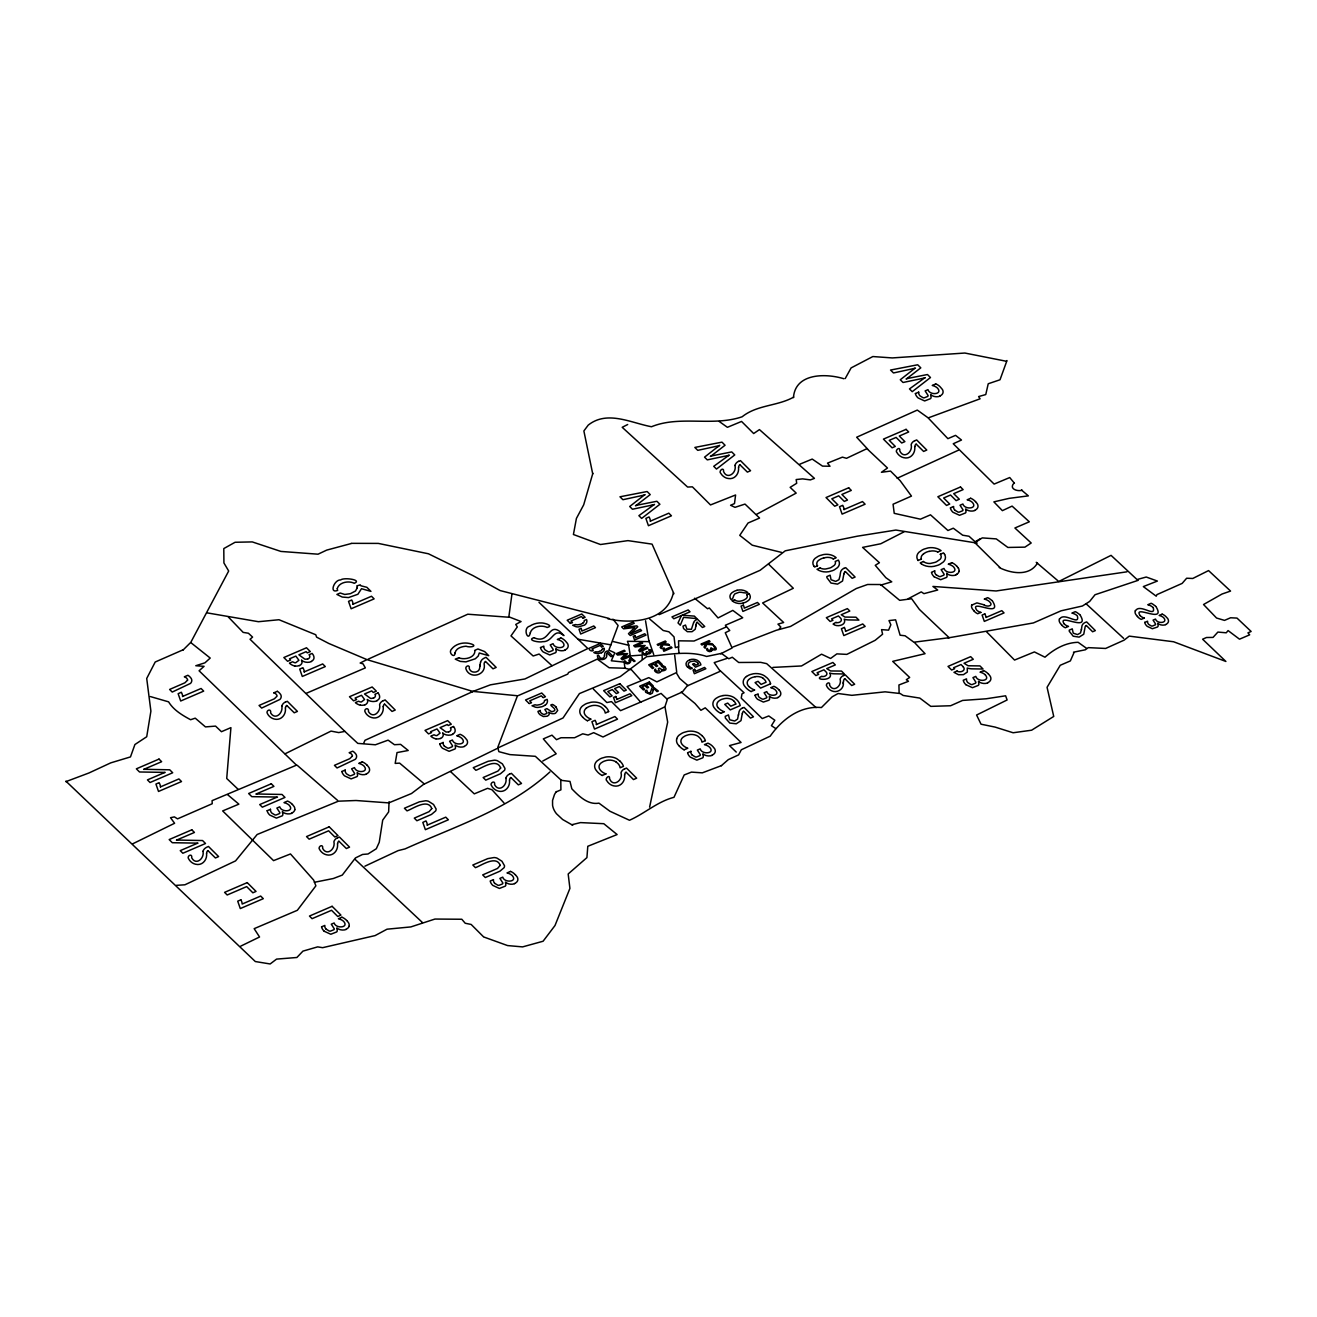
<?xml version="1.0" encoding="UTF-8"?>
<svg xmlns="http://www.w3.org/2000/svg" width="1317" height="1317" viewBox="0 0 1317 1317"><rect width="100%" height="100%" fill="white"/><g stroke="black" fill="none" stroke-linecap="round" stroke-linejoin="round"><path stroke-width="1.5" d="M389.058 801.724L388.647 811.914L382.704 820.112L379.247 842.271L376.3 848.757L368.003 853.992L362.57 854.453L355.442 857.943L342.272 875.097L333.316 878.521L314.401 882.291M607.219 653.002A3.276 2.206 5 0 0 606.66 654.269C608.372 660.41 597.325 661.776 597.391 655.734C599.433 653.43 599.021 659.619 602.445 658.27C604.24 658.335 604.635 655.224 604.503 655.224M653.117 690.174L653.183 689.565M843.292 682.371C844.427 688.758 837.398 693.483 831.735 690.865C829.463 689.96 827.438 687.721 826.878 686.371C824.574 684.28 830.418 680.198 829.677 685.317C833.398 692.923 842.106 685.91 840.131 679.309A9.449 6.338 5 0 1 843.506 675.473M697.039 622.233A4.692 3.144 5 0 0 696.249 624.044L695.211 629.296L692.034 631.699L687.342 631.683L683.572 628.538L682.98 626.135L685.498 625.048L686.914 629.164L691.441 629.263L693.565 622.711M695.936 625.987L696.002 624.966M843.209 683.688L843.456 681.054M480.54 662.122C479.355 666.632 480.804 670.88 475.865 671.999C472.408 672.477 470.515 671.456 469.28 668.592C470.449 663.735 464.028 666.155 466.218 669.645C470.564 679.638 486.615 674.93 484.113 663.998A6.552 4.412 5 0 1 485.397 661.447M653.067 690.832L652.376 693.121L650.17 694.322L645.676 692.298L645.314 690.865L646.812 690.174L647.668 692.643L650.384 692.709L651.652 688.775A4.363 2.93 5 0 1 653.216 686.997M742.327 708.052A9.449 6.338 5 0 0 739.035 711.888L738.425 715.296M629.312 660.558L629.526 659.175A3.638 2.436 5 0 1 630.827 657.693M1081.455 629.18L1080.516 632.901L1077.553 634.596L1073.24 633.181L1072.252 628.851L1069.239 630.152L1069.322 631.353L1073.207 636.21L1079.117 637.115L1083.743 634.218L1084.994 627.649A5.63 3.77 5 0 1 1086.113 625.476M479.948 666.007L480.03 665.052M738.475 714.604L737.586 719.049L734.721 721.025L729.717 719.806L728.466 714.933L725.206 716.333L725.387 718.094L729.783 723.066L736.252 723.79L740.977 720.646L742.261 713.616M840.032 575.825L838.962 579.678L835.735 581.406L831.076 579.76L830.105 575.183L826.846 576.583L826.895 577.636L830.978 583.052L837.546 584.122L842.551 580.995L843.901 573.866M840.114 574.854L840.592 572.138A9.449 6.338 5 0 1 843.967 568.285M1081.422 629.542L1081.932 626.036A8.725 5.861 5 0 1 1085.043 622.497L1086.673 621.92L1095.349 630.596L1092.616 631.765L1086.393 625.542M604.47 655.487L604.783 653.331A5.087 3.424 5 0 1 606.61 651.257L607.549 650.927L612.603 655.981L611.022 656.673L607.351 653.051M629.345 660.179L629.246 661.134M630.794 659.85C631.419 663.883 626.168 665.365 624.488 662.039M511.934 594.165L508.79 617.229L467.765 614.216L368.101 659.191M206.539 853.153C207.543 859.573 202.456 865.96 195.64 864.248C192.595 863.623 189.961 861.351 188.808 859.112C186.092 856.182 192.529 852.478 191.755 857.91C196.118 865.928 204.744 858.19 202.966 851.276M383.148 706.62C384.268 713.271 378.621 719.708 371.74 717.584C368.958 716.827 366.488 714.719 365.352 712.431C362.866 709.237 369.155 706.258 368.513 711.69C373.238 719.28 381.206 711.46 379.592 704.743A10.174 6.832 5 0 1 383.214 700.611M509.449 780.043C510.552 786.693 504.921 793.147 498.024 791.007C495.192 790.299 492.542 787.862 491.603 785.772C489.101 783.401 495.455 779.17 494.665 784.8C499.061 792.834 507.621 785.08 505.876 778.166M624.571 774.758C625.526 781.096 620.636 787.467 613.854 785.887C610.973 785.442 608.158 783.105 606.923 780.899C604.026 779.104 610.133 773.425 609.573 778.693C612.784 787.731 623.32 780.388 621.015 772.881A10.174 6.832 5 0 1 624.637 768.749M738.508 467.305C739.38 473.478 734.853 479.816 728.136 478.483C725.14 478.219 722.045 475.569 720.942 473.593C717.814 471.173 724.235 466.169 723.576 471.568C727.231 480.195 737.108 472.704 734.935 465.428M793.46 397.586C795.27 372.81 826.154 373.254 843.901 378.753M285.361 707.986C286.382 714.538 280.982 720.992 274.101 719C271.318 718.308 268.816 716.201 267.614 713.946C264.997 710.719 271.467 707.476 270.709 713.057C275.434 720.646 283.402 712.826 281.789 706.11M337.481 843.72C338.502 850.288 333.135 856.725 326.221 854.733C323.307 854.042 320.772 851.671 319.784 849.761C316.969 847.029 323.422 842.798 322.698 848.477C327.077 856.494 335.687 848.757 333.909 841.843A10.174 6.832 5 0 1 337.531 837.711M914.722 446.628C915.71 453.114 910.541 459.551 903.643 457.674C900.762 457.147 897.98 454.513 897.075 452.752C894.161 450.612 900.548 445.376 899.84 451.056C903.841 459.518 913.043 451.863 911.15 444.751A10.174 6.832 5 0 1 914.788 440.619M649.61 807.107L667.67 722.111L664.986 706.768L603.005 736.993L593.671 732.664L588.106 735.051L582.74 733.816L574.591 737.734L561.026 737.734L556.498 739.677L551.971 735.166L543.312 738.886L556.186 753.801L542.785 761.028M294.778 809.741L294.712 810.037A7.326 4.922 5 0 1 292.572 812.638L292.242 812.819A9.203 6.173 5 0 1 291.518 813.165M349.104 926.164L349.17 925.867A9.647 6.47 5 0 0 348.561 922.789L346.832 920.517M959.023 571.331L958.957 571.627A7.326 4.922 5 0 1 956.817 574.228M592.864 473.264L583.694 504.823L576.418 518.421L573.422 534.504L600.486 544.514L627.946 540.628L652.08 544.135L673.942 593.737M673.415 592.699C666.846 621.525 631.617 624.307 607.812 618.76M665.217 705.83L667.637 698.52L682.321 692.001L687.161 685.943L720.234 671.291L714.209 662.616L726.622 658.533M1006.995 360.529L1000.015 379.773L988.227 383.757L985.774 394.557L978.613 396.565L980.095 398.804L928.156 417.917L947.894 438.66L955.549 435.351L961.492 440.026L953.245 443.747L994.121 484.08L1009.727 477.544L1014.452 483.273M518.272 695.59L567.759 674.09L568.532 672.51L597.243 659.109L609.145 667.752L624.966 668.246L624.143 662.138L611.302 660.772L614.809 652.804L608.882 650.121L618.117 625.493L612.948 619.155M363.64 743.364L364.99 740.286L472.326 691.787M1074.014 652.623L1070.359 660.92L1060.267 665.266L1047.064 687.309L1053.732 716.448L1031.606 730.211L1013.119 732.762L995.059 727.083L981.033 724.202L976.588 715.016L1007.126 699.969L1005.612 695.804L986.12 698.784L962.595 700.43L950.594 705.747L930.79 706.373L919.826 698.092L903.166 695.458L900.202 693.532L885.106 691.837L851.869 695.327L838.089 693.516L832.245 696.759L821.413 707.558C800.028 705.468 781.722 719.658 770.198 736.17L741.323 749.768L738.607 754.888L728.285 759.629L721.337 765.687M661.793 644.046L660.212 647.503L661.348 648.639L662.961 644.704L669.612 645.33L668.377 644.095L662.583 643.667M705.616 643.651L704.019 647.108L705.155 648.244L706.785 644.309L713.419 644.935L712.184 643.7L706.324 643.272M845.218 378.555L851.111 367.904L872.858 356.545L892.317 357.928L964.867 353.038L1006.484 361.286M572.714 825.249L562.655 819.52L556.433 813.708A32.02 21.5 5 0 1 552.58 805.378L552.547 800.473L554.408 794.744A40.942 27.509 5 0 1 556.235 791.747L556.383 791.517M1014.024 483.092C1008.559 488.837 1017.514 491.768 1022.173 490.22M972.111 604.964L976.901 602.89L983.931 604.783M1059.741 618.974C1064.152 611.565 1080.319 626.645 1077.322 615.879A9.252 6.206 5 0 0 1071.89 613.113L1075.248 611.681A7.853 5.284 5 0 1 1076.878 612.504L1079.726 614.578M1135.616 610.611C1140.028 603.202 1156.194 618.282 1153.215 607.516M1037.483 563.034C1029.548 576.681 1011.11 573.471 999.241 567.578M182.75 650.335L190.8 642.35L228.681 571.018L223.923 562.952L223.791 548.58L235.068 542.275L252.271 541.913L280.9 551.428L318.055 554.194L326.698 550.111L351.195 543.542M779.252 628.983L780.849 627.04L777.935 624.126L783.664 622.497L762.625 602.956L793.328 588.271L768.519 564.088M633.856 628.357L628.456 633.707L630.267 635.502L641.593 630.629L640.276 629.312L630.827 633.493M624.867 654.73L621.015 658.549L622.299 659.833L630.399 656.36L629.46 655.422L622.694 658.401M634.037 628.176L634.843 627.452A8.857 5.943 5 0 1 634.07 627.55L623.583 628.835L621.69 626.941L633.016 622.068L634.267 623.32L625.229 627.172A13.68 9.186 5 0 1 624.686 627.369L625.114 627.304A8.198 5.515 5 0 1 626.052 627.106L636.835 625.871L637.741 626.793L631.65 632.802A7.244 4.856 5 0 1 631.139 633.214L630.794 633.477M717.847 446.71L704.546 457.147L707.295 459.88L727.066 455.731A16.462 11.063 5 0 0 729.305 455.089L729.371 455.139A16.314 10.964 5 0 0 727.56 456.308M586.18 708.25L588.09 707.031A16.018 10.766 5 0 1 589.506 706.389L591.86 705.665A8.956 6.009 5 0 1 601.145 707.114L602.758 708.497A12.577 8.445 5 0 1 605.244 713.073L608.569 711.608M549.897 771.96C508.856 809.56 454.958 826.368 405.043 848.905L398.195 850.601L364.891 866.191M628.604 662.369C626.398 664.361 625.74 660.031 624.242 660.887M622.793 658.319L622.941 658.204A5.169 3.474 5 0 0 623.254 657.957L627.649 653.611L619.286 653.858A5.861 3.935 5 0 0 618.628 653.973L618.414 654.022M923.464 553.815L925.802 552.449A17.928 12.051 5 0 1 927.217 551.856L929.094 551.296M727.544 456.291L713.732 466.317L716.481 469.066L734.754 454.925L731.725 451.912L712.826 455.666A13.483 9.054 5 0 0 710.39 456.39L710.373 456.39A13.285 8.923 5 0 0 712.25 455.139L725.058 445.245L721.979 442.15L694.833 447.434L697.747 450.348L717.255 446.117A14.899 10.009 5 0 0 719.658 445.393L719.724 445.459A16.479 11.063 5 0 0 717.88 446.726M545.156 705.138L543.575 706.044A14.931 10.026 5 0 1 541.649 706.801L538.044 707.427A7.309 4.906 5 0 1 535.295 707.13L532.019 705.78L535.031 704.776A5.12 3.441 5 0 0 537.352 705.089L540.266 704.529A12.265 8.231 5 0 0 541.501 704.035L543.18 703.015A6.223 4.181 5 0 0 544.448 701.171A5.992 4.017 5 0 0 544.497 700.463L547.115 699.343A9.713 6.519 5 0 1 545.238 705.188M746.476 676.477L748.533 675.292A18.175 12.215 5 0 1 750.311 674.567L753.324 673.777A11.771 7.918 5 0 1 764.387 675.753L767.087 677.893A19.179 12.874 5 0 1 770.593 683.819M646.631 654.747L646.927 654.549A2.19 1.482 5 0 0 647.388 653.676C651.158 655.389 653.545 648.441 648.59 649.89C650.137 650.384 650.894 652.442 649.182 652.557C643.322 649.66 648.738 654.961 643.667 653.594A3.523 2.354 5 0 1 643.338 653.281A2.98 1.992 5 0 1 642.943 652.014C640.062 652.936 644.507 656.179 646.268 654.928M711.229 651.191L711.526 650.993A2.19 1.482 5 0 0 711.987 650.121L711.789 649.347M980.507 538.604L975.123 541.764L969.016 536.249L962.678 535.212L953.294 528.199L947.944 530.504L930.493 514.832L920.402 519.178L894.227 513.334L893.074 504.23L911.463 496.097L900.169 480.705L890.539 471.074L881.435 472.293L887.477 468.012L866.932 448.669L846.518 458.3L842.419 457.147L827.504 463.14L830.006 466.234L822.516 466.119L812.227 459.073L799.715 464.243M956.817 574.228L956.488 574.41A9.203 6.173 5 0 1 955.78 574.755M908.137 598.774L921.258 591.876L923.925 593.654L937.688 590.032L932.913 586.444L996.096 590.971L1126.908 571.825M311.256 661.364L311.586 661.2A6.98 4.692 5 0 0 313.858 658.73L313.973 658.154A11.063 7.425 5 0 0 312.08 653.446L309.067 654.73A4.906 3.292 5 0 1 307.684 659.159M376.892 700.578L377.238 700.397A6.98 4.692 5 0 0 379.494 697.928L379.609 697.368A10.816 7.26 5 0 0 378.012 692.972M452.422 734.211L452.752 734.046A6.98 4.692 5 0 0 455.023 731.577L455.139 731.001A10.882 7.309 5 0 0 453.46 726.523M903.956 531.887L880.76 543.756L862.602 547.395L879.41 562.705L875.262 565.339L885.847 577.686L891.757 581.818L880.645 585.143M756.485 514.371L796.192 493.101L790.151 487.356L796.686 483.29L796.176 479.553L802.58 478.878L810.383 479.898L814.449 478.367L759.448 429.605L753.67 433.54L741.553 421.44L727.412 427.317L719.197 421.456M720.662 653.825L732.12 647.997L725.272 632.736L729.766 630.497L725.354 625.246L742.722 617.772L732.812 610.397L718.045 617.936L709.32 607.977L707.558 608.734L694.52 598.231M627.682 424.518L622.2 427.301L687.589 487.043L692.396 486.846L710.505 504.938L735.594 494.978L734.491 503.588L730.589 505.267L735.001 507.341L745.01 504.082L759.58 518.058L748.04 523.014L739.759 535.344L752.27 545.205L781.59 552.416M366.044 660.08L360.167 663.027L363.064 663.867L365.336 667.9L306.433 693.252M285.098 753.785L331.044 731.1L338.716 732.581L344.889 731.396L357.78 743.381L375.378 744.78L388.12 740.138L394.458 744.714L400.598 744.368L408.204 750.492L397.026 752.583L395.182 763.399L399.644 763.136L424.222 783.878L411.497 793.525L388.762 802.893L356.002 800.506L338.42 801.18L257.144 834.501L235.545 860.906L184.907 884.794L176.33 885.353M538.982 602.346L587.843 648.54L524.907 678.963L490.401 684.84L470.729 692.265M132.902 843.72L174.601 823.273L170.519 817.709L174.387 816.886L177.548 818.861L212.218 803.732L212.086 800.654L296.49 765.161L199.081 670.781L204.069 666.336L195.789 665.727L204.958 662.813L210.21 658.056L191.327 643.009M424.584 783.928L496.822 748.665M240.715 946.149L259.548 936.996L254.165 928.666L297.346 910.294L315.882 885.831L313.676 880.102L290.481 853.959L273.557 860.627L222.655 810.926L238.871 804.16L227.561 794.628M497.859 747.957L563.034 717.979L579.431 693.582L620.274 676.559L646.631 656.673C666.204 654.977 687.853 650.17 706.62 656.459L721.436 653.38L728.762 658.763L732.285 657.249L738.689 662.484L760.716 662.352L766.675 663.653L816.112 707.608M897.14 478.269L958.364 450.233M533.961 637.658C526.191 640.095 539.328 642.762 542.505 641.675C553.502 642.219 553.173 626.892 563.956 635.601L559.873 631.518C548.185 622.727 549.568 644.49 534.373 637.856M659.142 614.644L760.09 570.31L785.245 550.819L857.383 536.184L895.889 530.06L977.198 543.114M183.03 649.841L155.208 662.007L146.714 678.469L150.895 711.131L146.714 736.746L134.91 744.533L130.482 756.913L110.727 762.872L88.98 772.964L65.85 781.656M725.634 627.221L694.059 641.017L678.535 640.819L678.732 647.19M352.972 604.223L371.493 596.255L374.127 598.873L351.129 608.767L348.528 601.375L351.721 600.009A17.78 11.935 5 0 1 353.071 604.223M182.553 696.463L201.073 688.495L203.691 691.112L180.692 701.006L178.141 693.713L181.302 692.248A17.78 11.935 5 0 1 182.651 696.479M738.672 461.394L740.467 460.621L750.575 470.729L747.381 472.112L740.055 464.885M935.679 383.971L932.255 385.453A9.68 6.503 5 0 1 937.572 388.186C943.12 394.573 929.588 395.643 927.975 389.667L925.127 390.902L928.139 395.561A3.507 2.354 5 0 1 927.711 396.433L924.271 397.833A3.177 2.14 5 0 1 923.069 397.718L920.056 395.907A8.33 5.597 5 0 1 918.739 392.137M915.447 393.536L918.69 392.137M301.659 660.229L301.593 660.261A7.062 4.741 5 0 1 299.371 665.661M650.302 521.17L668.822 513.186L671.44 515.803L648.441 525.713L645.89 518.404L649.051 516.939A17.78 11.935 5 0 1 650.4 521.17M304.161 671.917L322.681 663.949L325.299 666.567L302.301 676.461L299.716 669.069L302.91 667.703A17.78 11.935 5 0 1 304.26 671.917M273.788 692.841L277.294 691.326M285.526 702.076L287.304 701.303L297.428 711.41L294.234 712.793L286.892 705.566M914.903 440.718L916.681 439.944L926.789 450.052L923.612 451.435L916.27 444.208M160.378 786.924L178.898 778.94L181.516 781.557L158.517 791.451L155.933 784.059L159.11 782.693A17.78 11.935 5 0 1 160.476 786.924M383.329 700.71L385.107 699.936L395.232 710.044L392.038 711.427L384.696 704.2M485.644 661.578L492.986 668.806L496.18 667.423L486.055 657.315L484.277 658.088A10.174 6.832 5 0 0 480.623 662.138M843.95 509.564L862.487 501.579L865.104 504.197L842.106 514.107L839.505 506.716L842.699 505.333A17.78 11.935 5 0 1 844.049 509.564M560.779 637.988L557.354 639.469A9.68 6.503 5 0 1 562.688 642.202C568.203 648.606 554.687 649.643 553.074 643.684L550.226 644.918L553.239 649.577A3.507 2.354 5 0 1 552.811 650.45L549.37 651.849A3.177 2.14 5 0 1 548.168 651.734L545.156 649.923A8.33 5.597 5 0 1 543.855 646.153L540.546 647.552M681.482 615.516L673.843 618.76L671.983 616.899L688.165 609.936L690.026 611.796L682.091 615.253M732.318 600.799L734.623 599.795M746.64 594.625L748.929 593.638M970.58 498.303L967.155 499.785A9.68 6.503 5 0 1 972.489 502.518C978.004 508.922 964.505 509.975 962.875 503.999L960.027 505.234L963.04 509.909A3.507 2.354 5 0 1 962.612 510.766L959.171 512.165A3.177 2.14 5 0 1 957.969 512.05L954.957 510.239M362.175 761.917L358.751 763.383A9.68 6.503 5 0 1 364.068 766.132C369.6 772.552 356.084 773.573 354.471 767.613L351.623 768.832L354.635 773.507A3.507 2.354 5 0 1 354.207 774.38L350.766 775.779A3.177 2.14 5 0 1 349.565 775.664L346.536 773.853A8.33 5.597 5 0 1 345.235 770.083M817.61 565.734L814.614 567.018L813.84 565.931M833.184 559.034L836.18 557.733L835.406 557.107A11.359 7.639 5 0 0 828.805 554.473A12.083 8.116 5 0 0 823.355 554.605L819.8 555.609A20.743 13.927 5 0 0 818.005 556.416L815.157 558.309A11.705 7.853 5 0 0 813.758 565.948M341.943 771.466L345.186 770.066M820.145 567.94L817.017 569.29A11.491 7.721 5 0 0 828.903 571.693L832.476 570.673A21.335 14.322 5 0 0 834.287 569.866L837.53 567.611A11.573 7.77 5 0 0 838.369 560.104L835.208 561.454A7.194 4.84 5 0 1 834.188 565.421L831.192 567.446A19.508 13.104 5 0 1 829.792 568.022L825.775 568.977A6.964 4.675 5 0 1 820.112 567.973M697.22 622.315L702.455 627.468L704.743 626.497L697.516 619.27L696.232 619.813A7.26 4.889 5 0 0 693.631 622.711M442.825 733.092L442.759 733.108A7.062 4.741 5 0 1 440.537 738.524M267.203 810.696L270.462 809.297M661.924 643.783L658.121 645.412L657.183 644.474L665.283 641L666.204 641.939L662.221 643.651M630.859 657.726L635.107 661.068L633.971 661.562L631.386 658.977M844.065 568.384L845.728 567.676L855.112 577.06L852.165 578.328L845.415 571.594M267.121 810.696A13.713 9.219 5 0 0 269.82 815.091L276.422 818.12L282.315 815.799A5.943 3.984 5 0 0 282.859 814.762L282.447 811.799M439.894 743.875L443.138 742.475M208.07 850.733L215.412 857.96L218.606 856.577L208.481 846.469L206.703 847.243A10.174 6.832 5 0 0 203.048 851.292M552.416 704.562C546.456 704.611 560.104 709.633 552.465 711.559A2.667 1.794 5 0 1 551.411 711.575L546.917 708.628L544.876 709.517L547.032 712.843A2.502 1.679 5 0 1 546.72 713.468L544.267 714.472A2.272 1.531 5 0 1 543.411 714.374L541.254 713.09A5.959 4 5 0 1 540.316 710.39L537.962 711.394A9.91 6.651 5 0 0 540.036 714.703L543.312 716.53L546.999 716.25A6.601 4.445 5 0 0 547.724 715.888L548.547 715.263A4.297 2.881 5 0 0 549.205 714.028L548.843 712.168A4.955 3.342 5 0 0 555.461 713.304L557.684 710.489L555.972 706.883M705.731 643.387L701.928 645.017L700.99 644.079L709.089 640.605L710.028 641.544L706.044 643.256M918.097 560.499L921.456 559.05M937.704 552.053L941.062 550.621A12.528 8.412 5 0 0 928.123 547.905L924.287 549.024A22.34 14.997 5 0 0 922.361 549.88L918.904 552.3A12.61 8.478 5 0 0 918.048 560.515M923.447 561.503L920.221 562.886L921.505 563.906M940.272 554.259L943.499 552.877L944.602 554.441M615.796 696.479L613.524 697.45L615.385 702.735L631.798 695.656L629.938 693.796L616.702 699.492A12.693 8.528 5 0 0 615.763 696.479M653.265 687.046L658.352 691.046L656.985 691.639L653.841 688.544A2.815 1.893 5 0 0 653.265 689.565M951.697 562.738L948.273 564.203A9.68 6.503 5 0 1 953.607 566.952C959.122 573.356 945.606 574.393 943.993 568.434L941.145 569.652L944.157 574.327A3.507 2.354 5 0 1 943.729 575.2L940.289 576.599A3.177 2.14 5 0 1 939.087 576.484L936.074 574.673M934.708 570.887L931.465 572.286A13.713 9.219 5 0 0 934.082 576.681M587.448 720.712L591.07 719.148A12.314 8.264 5 0 1 585.571 715.493L585.061 714.851A9.499 6.387 5 0 1 586.164 708.25M946.693 573.389L947.104 576.352A5.943 3.984 5 0 1 946.561 577.406L940.667 579.71L934.016 576.714M596.371 724.531L614.891 716.547L617.508 719.164L594.51 729.075L591.926 721.683L595.103 720.3A17.78 11.935 5 0 1 596.453 724.531M337.646 837.81L339.44 837.036L349.548 847.144L346.355 848.527L339.029 841.3M509.613 774.133L511.408 773.359L521.516 783.467L518.322 784.85L510.996 777.623M240.896 899.807L237.719 901.174L240.303 908.565L263.301 898.671L260.684 896.054L242.163 904.038A17.78 11.935 5 0 0 240.863 899.824M427.235 825.133L445.755 817.166L448.373 819.783L425.375 829.677L422.823 822.384L425.967 820.919A17.78 11.935 5 0 1 427.334 825.133M751.167 691.524L754.69 690.009A13.071 8.775 5 0 1 749.11 686.585M770.544 683.819L760.584 688.1L755.069 682.585L758.032 681.317L761.111 684.396L766.05 682.272A10.092 6.783 5 0 0 763.893 679.012L762.708 678.041M755.135 695.195L758.148 693.894A7.737 5.202 5 0 0 759.333 697.434L762.214 699.08A2.947 1.975 5 0 0 763.317 699.195L766.527 697.878A3.26 2.19 5 0 0 766.922 697.088L764.123 692.742L766.774 691.606C768.223 697.105 780.899 696.216 775.664 690.24A8.989 6.042 5 0 0 770.741 687.688L773.919 686.322A12.66 8.495 5 0 1 778.709 689.696M735.742 704.068L730.803 706.192L727.708 703.097L724.745 704.365L730.277 709.896L740.22 705.599A19.179 12.874 5 0 0 736.746 699.689L734.063 697.549A11.771 7.918 5 0 0 723 695.557M720.86 713.304L724.383 711.789A13.071 8.775 5 0 1 718.786 708.365L717.946 707.492M742.426 708.134L744.089 707.427L753.472 716.81L750.509 718.078L743.776 711.345M821.775 676.329C812.21 680.148 834.797 681.548 829.726 673.036A6.865 4.609 5 0 0 831.241 673.464L832.443 673.645A11.853 7.968 5 0 0 833.891 673.794L844.378 673.975L841.497 671.077L830.583 670.962L826.747 668.608L835.324 664.92L832.887 662.484L811.848 671.538L815.882 675.572L818.68 674.353L817.083 672.757L823.948 669.81L825.973 671.835A4.478 3.013 5 0 1 826.302 675.193A4.478 3.013 5 0 1 821.89 676.494M556.284 791.846L560.91 789.854L560.795 780.273L569.998 781.425L571.825 788.817C578.937 796.11 587.761 805.082 598.955 803.156L609.969 811.272L629.493 820.261C644.869 813.429 657.479 801.576 673.991 797.312L684.198 774.939L691.458 772.108L702.307 772.849L721.486 765.621M980.869 612.372L977.675 613.755L976.111 612.866A20.924 14.059 5 0 1 973.839 610.89M602.297 775.45L605.919 773.886M624.752 768.848L626.53 768.074L636.654 778.182L633.461 779.565L626.201 772.305M843.621 675.572L845.267 674.847L854.667 684.247L851.704 685.515L844.954 678.782M684.165 749.801L687.787 748.237A12.314 8.264 5 0 1 682.288 744.582L681.778 743.94A9.499 6.387 5 0 1 682.897 737.339L684.824 736.104A16.018 10.766 5 0 1 686.223 735.479L688.577 734.754A8.956 6.009 5 0 1 697.878 736.187L699.475 737.586A12.577 8.445 5 0 1 701.977 742.162L705.303 740.697M687.655 752.715L690.898 751.316M341.844 917.274L338.42 918.739A9.68 6.503 5 0 1 343.737 921.488C349.252 927.876 335.769 928.929 334.139 922.97L331.291 924.188L334.304 928.864A3.507 2.354 5 0 1 333.876 929.72L330.435 931.135A3.177 2.14 5 0 1 329.234 931.02L326.204 929.193M321.611 926.822L324.855 925.423A8.33 5.597 5 0 0 326.139 929.226M957.163 670.962L953.985 672.328L958.513 674.732L963.435 674.666L967.353 672.049L967.254 668.015A7.392 4.955 5 0 0 968.884 668.476L970.185 668.674A12.775 8.577 5 0 0 971.748 668.838L983.042 669.02L979.93 665.908L968.077 665.776L964.06 663.241L973.279 659.274L970.662 656.656L948.01 666.402L951.631 670.024L954.66 668.723L953.64 667.719L961.031 664.542L963.221 666.731M510.436 871.459L507.012 872.941A9.68 6.503 5 0 1 512.346 875.673C517.894 882.094 504.345 883.131 502.748 877.155L499.884 878.39L502.896 883.065A3.507 2.354 5 0 1 502.468 883.921L499.028 885.32A3.177 2.14 5 0 1 497.842 885.205L494.813 883.394M983.486 670.699L980.062 672.18A9.68 6.503 5 0 1 985.379 674.913M1144.374 618.035L1141.181 619.402L1139.617 618.513A20.924 14.059 5 0 1 1137.345 616.537M1162.104 614.183L1159.174 615.451A8.297 5.564 5 0 1 1163.734 617.805C1168.442 623.221 1156.919 624.192 1155.503 619.072L1153.066 620.126L1155.651 624.126A3.013 2.025 5 0 1 1155.272 624.867L1152.326 626.069A2.716 1.827 5 0 1 1151.305 625.97L1148.72 624.423A7.145 4.791 5 0 1 1147.601 621.18L1144.769 622.381M529.236 703.64L531.508 702.669M543.164 697.697L545.436 696.726L541.731 693.005L525.549 699.969L528.874 703.294M378.061 692.956L374.933 694.273A4.741 3.177 5 0 1 373.254 698.29M453.509 726.507L450.398 727.824A4.774 3.21 5 0 1 448.801 731.956M602.264 649.034L604.223 648.211A6.947 4.659 5 0 1 601.474 652.771M570.393 623.418L572.467 622.562M583.069 618.2L585.127 617.344L581.768 613.969L567.199 620.241L570.195 623.221M793.739 397.092C777.277 406.295 757.209 404.681 742.13 416.781C712.678 426.823 679.868 415.118 651.487 426.741C630.695 422.823 607.186 410.064 588.222 425.111L583.875 430.955L592.716 473.873M710.867 651.372C709.023 652.623 704.644 649.314 707.509 648.458A2.98 1.992 5 0 0 707.904 649.725A3.523 2.354 5 0 0 708.266 650.038C712.481 652.063 709.023 645.314 712.546 648.902C714.012 649.725 715.707 647.865 714.242 647.042C711.065 642.103 721.93 652.129 711.855 649.511M299.222 665.529L298.943 665.645A5.466 3.671 5 0 1 294.827 665.941M364.858 704.743L364.579 704.858A5.466 3.671 5 0 1 360.463 705.138M440.388 738.393L440.108 738.508A5.466 3.671 5 0 1 435.993 738.788M636.325 645.758L642.696 643.042L641.807 642.136L633.707 645.626L635.057 646.976L642.548 646.071A6.322 4.247 5 0 0 643.091 645.972L638.547 650.466L639.832 651.75L647.931 648.26L646.993 647.322L640.474 650.121A5.169 3.474 5 0 0 640.786 649.857L645.182 645.511L636.819 645.758A5.861 3.935 5 0 0 636.16 645.89L635.946 645.939M618.694 653.89L625.163 651.125L624.274 650.236L616.175 653.726L617.525 655.076L625.015 654.154A6.322 4.247 5 0 0 625.559 654.072M733.042 646.993L776.174 630.316L790.546 626.431L856.313 588.518L867.607 584.485L880.612 584.534L899.676 600.338L911.627 598.741L919.348 609.392L949.145 637.691L913.899 642.219L905.092 635.782L900.104 635.206L895.609 619.83L888.991 620.587L890.852 624.785L888.563 630.152L881.55 629.625L882.588 634.201L875.163 640.309L846.815 654.384L836.871 653.874L830.566 658.467L821.578 654.187L801.526 665.958L772.914 667.406M599.383 651.487L598.05 651.833A3.786 2.552 5 0 1 595.811 651.75L593.835 652.557L595.613 653.281A5.153 3.457 5 0 0 597.918 653.545L600.322 653.1A10.487 7.046 5 0 0 601.639 652.573M1138.316 580.287L1095.02 594.741L1089.653 601.441L1082.426 606.001L1061.041 610.825L1033.384 622.941L948.174 637.905M307.454 658.912L306.137 659.191A3.391 2.272 5 0 1 304.803 659.109L298.877 654.796L306.104 651.685L307.289 652.87L310.318 651.586L306.499 647.766L283.846 657.529L287.6 661.282L290.629 659.998L289.477 658.846L295.864 656.096L298.91 660.294L295.683 662.731A2.749 1.844 5 0 1 294.547 662.665L292.588 661.776L289.444 663.11A10.141 6.799 5 0 0 294.761 666.04M373.09 698.109L371.773 698.389A3.391 2.272 5 0 1 370.439 698.323L364.513 693.993L371.74 690.898L373.304 692.462L376.333 691.162L372.135 686.98L349.482 696.726L353.582 700.825L356.611 699.541L355.113 698.043L361.5 695.294L364.546 699.508L361.451 701.928A2.766 1.86 5 0 1 360.134 701.862L358.586 701.22L355.376 702.57A9.795 6.585 5 0 0 360.414 705.237M448.62 731.758L447.303 732.038A3.391 2.272 5 0 1 445.969 731.956L440.043 727.643L447.27 724.531L448.224 725.502L451.27 724.218L447.665 720.629L425.012 730.375L428.519 733.882L431.548 732.598L430.643 731.692L437.03 728.943L440.076 733.141L436.931 735.561A2.782 1.86 5 0 1 435.598 735.479L434.001 734.787L430.824 736.154A9.894 6.651 5 0 0 435.943 738.886M823.833 557.832L822.516 558.26A16.446 11.046 5 0 0 820.787 559.001L819.339 559.84A8.067 5.416 5 0 0 817.38 565.783M743.15 603.071L744.978 602.478A16.413 11.03 5 0 0 746.36 601.853L748.583 600.387A9.17 6.157 5 0 0 748.978 593.621M737.043 590.312L735.232 590.889A15.952 10.717 5 0 0 733.849 591.514L731.956 592.716A9.285 6.239 5 0 0 731.133 599.647C734.178 599.136 732.318 593.49 736.977 593.062C740.566 590.674 744.582 594.197 747.776 592.485A9.203 6.19 5 0 0 737.01 590.263M571.924 824.705L580.517 822.598L603.795 823.701L617.13 834.55L587.794 846.288L586.921 857.614L568.17 873.978L569.915 888.399L555 925.522L543.081 941.243L522.586 946.89L507.572 945.573L484.162 937.128M652.211 505.086L632.456 509.235L629.707 506.502L643.009 496.065A16.479 11.063 5 0 1 644.853 494.797M1073.47 652.195L1085.34 649.791L1088.27 647.635L1105.638 648.458L1124.092 640.161L1129.229 636.127L1173.579 641.758L1225.897 661.463L1202.602 639.206L1206.504 637.51L1213.039 637.412L1217.879 632.078L1226.259 632.802L1228.086 630.58L1239.511 639.189L1249.668 634.827L1247.94 632.851L1251.15 631.469L1236.992 618.085L1230.572 617.772L1224.514 620.389L1216.562 618.035L1203.54 604.519L1222.061 594.016L1230.572 591.07L1208.562 570.59L1192.758 578.476L1186.65 578.229L1182.156 583.398L1156.952 594.609L1156.227 596.189L1143.321 586.592L1157.396 581.06L1146.234 577.027L1137.032 579.546L1111.054 555.362L1058.753 581.488L1036.232 562.293M723.017 695.557L720.004 696.347A18.175 12.215 5 0 0 718.209 697.088L716.152 698.273A12.709 8.528 5 0 0 713.188 702.06A13.186 8.857 5 0 0 713.896 707.377L715.658 709.55A19.525 13.104 5 0 0 720.794 713.37M755.151 676.691L752.484 677.399A15.771 10.585 5 0 0 751.151 677.959L749.999 678.584A9.12 6.124 5 0 0 748.171 685.729L749.044 686.601M351.244 543.345L378.325 543.411L428.437 553.782L472.918 575.595L500.147 590.576L609.014 618.43M682.568 615.269L694.355 616.109L696.825 618.595L683.539 617.36L680.313 625.213L678.025 622.941L681.202 616.027A4.692 3.144 5 0 1 681.449 615.566M578.295 639.288L610.973 644.853M207.263 612.899L258.428 621.706L278.99 619.731L315.767 634.745L316.607 637.132L328.773 643.453L367.163 659.702L472.671 691.359L517.482 695.755L497.744 747.463L498.847 751.661L509.942 754.608L535.361 756.32L561.174 780.174M624.439 668.081L631.485 669.843L640.935 680.379M612.932 641.494L628.818 645.297L627.452 641.297L649.001 641.626L645.528 620.784M150.336 696.561L168.592 701.846C173.548 710.093 182.306 715.246 190.603 719.724L195.229 718.16L205.452 726.902L215.56 726.111L221.454 731.709L230.919 727.626L226.722 778.495L238.097 789.262M459.139 657.924C464.506 659.998 474.63 657.957 474.91 651.191A7.589 5.103 5 0 0 474.647 650.417L477.923 648.968L484.64 651.569L488.722 655.668L479.273 653.002L478.236 656.031L475.355 658.747L465.955 661.875L460.308 661.397L455.27 659.142L458.793 657.759M984.062 604.832C986.598 607.302 994.088 606.018 989.693 601.869A9.252 6.206 5 0 0 984.26 599.103L987.618 597.671A7.853 5.284 5 0 1 989.248 598.494L992.096 600.568M508.56 616.702L521.055 621.542L515.737 624.456L517.301 626.925L510.98 635.897L533.155 655.998L539.147 654.039L551.955 665.661M775.795 728.581L771.416 725.667L774.824 720.234L768.766 715.954L762.23 718.555L741.241 698.158L741.965 693.878L744.072 692.758L720.07 670.534M615.944 761.901L617.607 763.234A12.577 8.445 5 0 1 620.109 767.811L623.435 766.362A17.895 12.018 5 0 0 620.109 761.308M1086.327 648.162L1078.113 642.301C1065.437 642.614 1054.258 649.018 1044.974 657.199L1034.405 651.931L1014.551 660.064L986.581 631.814M927.695 417.522L917.307 410.081L856.659 437.228L867.574 449.031M681.202 692.067L694.981 703.459L700.924 710.291L705.221 707.822L741.092 742.475L729.486 745.603L736.252 752.073M649.643 619.006L663.208 630.497L668.921 631.798L674.041 636.901L675.325 647.618L678.304 646.762L679.062 653.117M1021.449 490.006L1028.347 495.867L1009.168 498.353L993.858 501.876L1002.385 510.65L1012.098 506.107L1029.318 521.795L1014.897 528.002L1031.195 542.999L1024.906 547.148L1007.867 547.444L996.278 538.9L982.268 537.896L974.86 542.703L999.784 567.347M687.984 685.597L679.72 678.502L676.263 672.691L656.87 681.877L648.787 677.629L627.073 686.552L640.819 702.34M297.148 765.243L337.564 800.374M733.635 700.776L732.4 699.821A7.853 5.268 5 0 0 724.844 698.504L722.177 699.179A15.771 10.585 5 0 0 720.843 699.739L719.691 700.364A9.12 6.124 5 0 0 717.864 707.525M1155.602 606.215L1152.852 604.174A7.853 5.284 5 0 0 1151.14 603.285L1147.765 604.75A9.252 6.206 5 0 1 1153.083 607.565M1086.113 603.795L1123.648 638.366M450.48 771.532L474.285 793.855L487.603 788.323L491.998 789.772L504.032 802.975M355.228 859.491L422.51 922.591M666.814 698.883L661.068 693.417L620.554 710.653L611.5 701.599L606.857 702.554L593.276 688.989M692.265 755.102L695.277 756.913A3.177 2.14 5 0 0 696.479 757.028L699.92 755.612A3.507 2.354 5 0 0 700.348 754.756L697.335 750.081L700.183 748.863C701.747 754.855 715.411 753.752 709.764 747.381A9.68 6.503 5 0 0 704.463 744.632L707.888 743.167A13.219 8.89 5 0 1 712.76 746.459L714.621 748.682A9.647 6.47 5 0 1 715.23 751.76L715.147 752.056A7.326 4.922 5 0 1 713.007 754.657L712.678 754.839A9.203 6.173 5 0 1 711.97 755.184M444.504 746.245L447.517 748.056A3.177 2.14 5 0 0 448.718 748.188L452.159 746.772A3.507 2.354 5 0 0 452.587 745.916L449.574 741.241L452.422 740.006C453.986 746.015 467.65 744.912 462.004 738.541A9.68 6.503 5 0 0 456.703 735.791L460.127 734.31A13.219 8.89 5 0 1 465 737.619L466.86 739.841A9.647 6.47 5 0 1 467.469 742.92L467.387 743.216A7.326 4.922 5 0 1 465.247 745.817L464.917 745.998A9.203 6.173 5 0 1 464.21 746.344M65.916 781.162L255.317 961.542L270.166 963.962L276.57 959.105L296.885 957.492L302.943 951.121L317.66 946.874L322.616 947.68L375.082 935.597L387.033 929.193L410.838 926.921L434.956 919.052L461.806 919.25L465.214 923.25L471.157 924.452L483.487 936.782M702.06 735.61L698.668 733.075A11.968 8.034 5 0 0 693.351 731.33A12.66 8.511 5 0 0 687.54 731.396L683.721 732.466A20.381 13.697 5 0 0 681.811 733.339L679.21 735.051A13.499 9.071 5 0 0 676.708 738.87M605.343 706.538L601.951 703.986A11.968 8.034 5 0 0 596.617 702.257A12.66 8.511 5 0 0 590.806 702.307L587.003 703.393A20.381 13.697 5 0 0 585.094 704.249L582.493 705.978A13.499 9.071 5 0 0 579.99 709.781A14.602 9.812 5 0 0 579.826 710.736A13.697 9.203 5 0 0 580.83 714.95L582.657 717.222M620.192 761.275L616.8 758.724A11.968 8.034 5 0 0 611.483 756.995A12.66 8.511 5 0 0 605.672 757.045L601.853 758.131A20.381 13.697 5 0 0 599.943 758.987L597.342 760.716A13.499 9.071 5 0 0 594.84 764.535A14.602 9.812 5 0 0 594.675 765.473A13.697 9.203 5 0 0 595.696 769.688L597.523 771.96A18.24 12.248 5 0 0 602.231 775.499M965.805 684.675L972.456 687.688L978.35 685.367A5.943 3.984 5 0 0 978.893 684.33L978.482 681.366A6.947 4.675 5 0 0 987.75 682.93M324.163 931.234L330.814 934.247L336.708 931.926A5.943 3.984 5 0 0 337.251 930.889L336.839 927.925A6.947 4.675 5 0 0 346.108 929.489M344.889 731.396L250.032 639.255L252.584 637.099L248.436 633.247L243.168 632.39L228.384 617.047M925.094 377.749L925.044 377.716A16.462 11.063 5 0 1 922.805 378.358L903.034 382.49L900.285 379.757L913.586 369.32A16.479 11.063 5 0 1 915.43 368.052L915.397 368.019A14.899 10.009 5 0 1 912.994 368.727L893.486 372.958L890.555 370.044L917.702 364.776L920.797 367.855L907.973 377.749A13.285 8.923 5 0 1 906.063 378.967L906.112 379A13.483 9.054 5 0 1 908.549 378.275L927.464 374.522L930.477 377.535L912.22 391.676L909.471 388.927L923.266 378.901A16.314 10.964 5 0 1 925.077 377.732M644.869 494.813L644.82 494.764A14.899 10.009 5 0 1 642.416 495.472L622.908 499.703L619.978 496.789L647.124 491.521L650.219 494.599L637.395 504.493A13.285 8.923 5 0 1 635.485 505.695L635.535 505.744A13.483 9.054 5 0 1 637.971 505.02L656.887 501.267L659.899 504.279L641.642 518.421L638.893 515.671L652.689 505.646A16.314 10.964 5 0 1 654.5 504.477L654.467 504.444A16.462 11.063 5 0 1 652.228 505.102M582.773 617.903L581.406 616.537L570.936 621.031L572.385 622.48M542.851 697.368L541.32 695.853L529.697 700.858L531.294 702.455M1155.898 606.495C1166.994 624.752 1132.587 603.91 1140.078 615.582M1080.022 614.858C1091.052 633.098 1056.629 612.24 1064.202 623.945M992.392 600.848C1003.488 619.056 969.394 598.346 976.572 609.936A8.495 5.696 5 0 0 980.836 612.454M985.363 674.93C990.944 681.317 977.379 682.387 975.782 676.395L972.934 677.629L975.93 682.305A3.507 2.354 5 0 1 975.518 683.161L972.078 684.577A3.177 2.14 5 0 1 970.876 684.445L967.847 682.634A8.33 5.597 5 0 1 966.546 678.864L963.254 680.263A13.713 9.219 5 0 0 965.855 684.659M975.568 501.563L977.329 503.835A9.647 6.47 5 0 1 977.938 506.913L977.84 507.193A7.326 4.922 5 0 1 975.716 509.811L975.37 509.992A9.203 6.173 5 0 1 974.662 510.337M956.685 565.997L958.43 568.253M988.474 673.958L990.219 676.23A9.647 6.47 5 0 1 990.828 679.309L990.746 679.588A7.326 4.922 5 0 1 988.606 682.206L988.277 682.387A9.203 6.173 5 0 1 987.552 682.733M665.019 667.044C668.987 671.143 660.755 670.682 660.953 671.324A2.618 1.745 5 0 1 660.426 672.197L660.064 672.444A3.967 2.667 5 0 1 659.636 672.658C657.545 674.09 652.261 670.435 655.603 669.135A3.572 2.404 5 0 0 656.08 670.682A4.214 2.832 5 0 0 656.508 671.044L659.356 671.094L658.368 668.608L659.587 668.081L661.858 669.76L664.015 669.382L663.916 667.703L661.414 666.27L662.879 665.645A5.844 3.918 5 0 1 664.97 667.06M515.424 874.718L517.186 876.99A9.647 6.47 5 0 1 517.795 880.069L517.713 880.349A7.326 4.922 5 0 1 515.573 882.966L515.243 883.147A9.203 6.173 5 0 1 514.519 883.493M367.163 765.177L368.908 767.432A9.647 6.47 5 0 1 369.517 770.527L369.435 770.807A7.326 4.922 5 0 1 367.295 773.408L366.966 773.589A9.203 6.173 5 0 1 366.258 773.935M292.44 804.391L294.185 806.663A9.647 6.47 5 0 1 294.794 809.741M679.391 746.311L677.564 744.023A13.697 9.203 5 0 1 676.543 739.825A14.602 9.812 5 0 1 676.724 738.87M914.541 642.564L925.077 653.693L892.696 661.364L909.668 677.448L906.326 679.704L908.5 681.284L898.935 684.972L899.099 692.215M778.841 689.647L780.01 691.145A9.021 6.058 5 0 1 780.751 694.306A6.931 4.659 5 0 1 778.38 697.17A8.544 5.745 5 0 1 777.705 697.483M648.886 640.638L653.742 654.615M628.588 644.787L630.316 655.932L642.087 655.043L642.268 659.34M674.683 655.207L676.724 672.279M836.377 622.628A4.478 3.013 5 0 0 840.789 621.328A4.478 3.013 5 0 0 840.427 617.986L838.435 615.944L831.57 618.891L832.97 620.274L830.154 621.492L826.335 617.673L847.374 608.619L849.811 611.039L841.234 614.726L844.971 617.08L855.984 617.196L858.882 620.093L848.494 619.928A11.853 7.968 5 0 1 846.93 619.78L845.81 619.599A6.865 4.609 5 0 1 844.213 619.155C846.913 625.048 837.414 627.419 833.496 624.324A10.421 6.997 5 0 1 833.101 624.077L835.834 622.348A3.424 2.305 5 0 0 836.41 622.497M963.089 666.797A4.708 3.161 5 0 1 962.974 670.88A4.708 3.161 5 0 1 956.949 671.176M921.324 559.067A8.593 5.762 5 0 1 923.612 553.914M923.398 561.519A7.622 5.12 5 0 0 930.263 563.462L935.054 562.375A21.006 14.108 5 0 0 936.552 561.75L940.091 559.346A7.853 5.268 5 0 0 940.338 554.243M921.423 563.956A12.38 8.314 5 0 0 934.082 566.326L937.934 565.24A22.965 15.425 5 0 0 939.894 564.367L943.384 561.947A12.363 8.297 5 0 0 944.651 554.424M929.226 551.444A8.577 5.762 5 0 1 937.803 551.955M743.183 603.12A9.153 6.141 5 0 1 732.203 600.848M746.739 594.593A5.811 3.902 5 0 1 745.932 598.823L743.99 599.992A14.569 9.779 5 0 1 742.558 600.568L741.158 600.964A5.844 3.935 5 0 1 734.474 599.893M823.965 557.98A8.1 5.433 5 0 1 833.398 558.869M1162.187 614.101A11.672 7.853 5 0 1 1166.533 617.311L1167.553 618.364A8.495 5.712 5 0 1 1168.426 621.558A6.387 4.297 5 0 1 1166.236 624.209A7.886 5.301 5 0 1 1165.611 624.488M1144.687 622.381A11.886 7.984 5 0 0 1147.239 626.365L1152.375 628.719L1157.462 627.024A5.12 3.441 5 0 0 1158.186 625.871L1157.824 623.32A5.959 4 5 0 0 1165.759 624.67M1137.575 616.389A9.696 6.519 5 0 1 1135.205 610.528M1144.341 618.101A8.495 5.696 5 0 1 1140.143 615.549M1061.7 624.752A9.696 6.519 5 0 1 1059.329 618.891M1061.469 624.9A20.924 14.059 5 0 0 1063.724 626.892L1065.305 627.765L1068.499 626.398A8.495 5.696 5 0 1 1064.268 623.912M974.07 610.742A9.696 6.519 5 0 1 971.699 604.882M983.569 670.616A13.219 8.89 5 0 1 988.343 674.008M951.779 562.639A13.219 8.89 5 0 1 956.57 566.03M935.992 574.706A8.33 5.597 5 0 1 934.757 570.903M955.961 574.969A6.947 4.675 5 0 1 946.676 573.405M958.414 568.253A9.647 6.47 5 0 1 959.039 571.348M970.662 498.221A13.219 8.89 5 0 1 975.453 501.612M954.874 510.272A8.33 5.597 5 0 1 953.656 506.469L950.347 507.868A13.713 9.219 5 0 0 952.965 512.264L959.55 515.293L965.443 512.971A5.943 3.984 5 0 0 966.003 511.934L965.591 508.971A6.947 4.675 5 0 0 974.843 510.535M914.903 446.628A6.552 4.412 5 0 1 916.023 444.092M935.761 383.873A13.219 8.89 5 0 1 940.536 387.264L942.412 389.486A9.647 6.47 5 0 1 943.021 392.581L942.939 392.861A7.326 4.922 5 0 1 940.799 395.479L940.47 395.66A9.203 6.173 5 0 1 939.762 395.989M915.364 393.536A13.713 9.219 5 0 0 918.064 397.915L924.649 400.944L930.543 398.639A5.943 3.984 5 0 0 931.086 397.586L930.675 394.623A6.947 4.675 5 0 0 939.943 396.203M735.018 465.444A10.174 6.832 5 0 1 738.557 461.296M738.689 467.305A6.552 4.412 5 0 1 739.792 464.753M844.065 573.866A6.091 4.099 5 0 1 845.119 571.512M843.621 681.054A6.091 4.099 5 0 1 844.658 678.699M746.476 676.477A12.709 8.528 5 0 0 743.496 680.263A13.186 8.857 5 0 0 744.22 685.597L745.982 687.77A19.525 13.104 5 0 0 751.118 691.573M755.168 676.708A7.853 5.268 5 0 1 762.79 677.992M755.053 695.195A12.742 8.561 5 0 0 757.555 699.278L763.366 702.06L768.898 700.232A5.548 3.737 5 0 0 769.655 698.965L769.276 696.216A6.453 4.33 5 0 0 777.886 697.681M742.426 713.616A6.091 4.099 5 0 1 743.463 711.262M733.585 700.809A10.092 6.783 5 0 1 735.791 704.052M689.861 659.735A6.898 4.642 5 0 1 698.866 661.414A10.355 6.947 5 0 1 700.891 664.855L695.491 667.176L692.528 664.196L694.125 663.505L695.788 665.167L698.438 664.031A5.433 3.655 5 0 0 697.434 662.418L694.438 660.986L690.651 661.595A5.219 3.507 5 0 0 689.104 666.435M687.408 667.077A7.589 5.103 5 0 1 689.894 659.768M687.672 666.978A10.503 7.062 5 0 0 690.404 669.036L692.33 668.196A7.046 4.725 5 0 1 689.318 666.353M630.859 659.85A2.338 1.58 5 0 1 630.909 659.471M552.481 704.496A9.729 6.536 5 0 1 555.906 706.916M605.26 706.57A17.895 12.018 5 0 1 608.701 711.608M587.382 720.761A18.24 12.248 5 0 1 582.74 717.189M692.182 755.118A8.33 5.597 5 0 1 690.948 751.332M687.573 752.731A13.713 9.219 5 0 0 690.273 757.11L696.858 760.139L702.751 757.818A5.943 3.984 5 0 0 703.294 756.781L702.883 753.818A6.947 4.675 5 0 0 712.151 755.398M701.977 735.66A17.895 12.018 5 0 1 705.418 740.681M684.099 749.85A18.24 12.248 5 0 1 679.473 746.278M624.752 774.758A6.552 4.412 5 0 1 625.871 772.223M605.919 773.902A12.314 8.264 5 0 1 600.437 770.231L599.926 769.589A9.499 6.387 5 0 1 601.029 762.987L602.956 761.769A16.018 10.766 5 0 1 604.355 761.127L606.709 760.403A8.956 6.009 5 0 1 616.01 761.852M560.861 637.905A13.219 8.89 5 0 1 565.652 641.297L567.512 643.503A9.647 6.47 5 0 1 568.121 646.598L568.039 646.877A7.326 4.922 5 0 1 565.898 649.495L565.569 649.676A9.203 6.173 5 0 1 564.861 650.022M540.464 647.552A13.713 9.219 5 0 0 543.164 651.931L549.749 654.977L555.642 652.656A5.943 3.984 5 0 0 556.186 651.619L555.79 648.655A6.947 4.675 5 0 0 565.042 650.219M362.257 761.819A13.219 8.89 5 0 1 367.031 765.21M341.86 771.482A13.713 9.219 5 0 0 344.544 775.861L351.145 778.89L357.039 776.586A5.943 3.984 5 0 0 357.582 775.532L357.17 772.569A6.947 4.675 5 0 0 366.439 774.149M444.422 746.278A8.33 5.597 5 0 1 443.203 742.475M439.812 743.875A13.713 9.219 5 0 0 442.512 748.27L449.097 751.299L454.991 748.978A5.943 3.984 5 0 0 455.534 747.941L455.122 744.978A6.947 4.675 5 0 0 464.391 746.541M383.329 706.62A6.552 4.412 5 0 1 384.449 704.068M510.519 871.377A13.219 8.89 5 0 1 515.309 874.768M494.731 883.427A8.33 5.597 5 0 1 493.513 879.624L490.204 881.024A13.713 9.219 5 0 0 492.821 885.419L499.406 888.448L505.316 886.127A5.943 3.984 5 0 0 505.86 885.09L505.448 882.127A6.947 4.675 5 0 0 514.7 883.691M505.958 778.182A10.174 6.832 5 0 1 509.498 774.034M509.63 780.043A6.552 4.412 5 0 1 510.733 777.507M341.926 917.175A13.219 8.89 5 0 1 346.7 920.567M324.212 931.218A13.713 9.219 5 0 1 321.529 926.822M345.927 929.292A9.203 6.173 5 0 0 346.634 928.946L346.964 928.765A7.326 4.922 5 0 0 349.12 926.164M337.662 843.72A6.552 4.412 5 0 1 338.765 841.184M292.308 804.44A13.219 8.89 5 0 0 287.518 801.049L284.011 802.613A9.68 6.503 5 0 1 289.345 805.362C294.876 811.749 281.344 812.819 279.747 806.827L276.883 808.062L279.895 812.737A3.507 2.354 5 0 1 279.467 813.593L276.027 815.009A3.177 2.14 5 0 1 274.841 814.877L271.812 813.066A8.33 5.597 5 0 1 270.512 809.313M291.715 813.363A6.947 4.675 5 0 1 282.431 811.799M206.703 853.153A6.552 4.412 5 0 1 207.823 850.601M365.007 704.875A7.062 4.741 5 0 0 367.213 699.475A7.211 4.84 5 0 0 377.106 700.776M452.636 734.409A7.211 4.84 5 0 1 442.71 733.141M602.396 649.215A5.745 3.852 5 0 1 599.334 651.405M277.311 691.31A9.91 6.651 5 0 1 279.418 693.005L280.636 694.471A8.281 5.564 5 0 1 279.945 699.426L261.671 708.085L259.054 705.468L274.348 698.817L276.982 696.232A3.671 2.469 5 0 0 276.866 695.244L276.142 694.224A5.005 3.358 5 0 0 273.804 692.791M281.871 706.126A10.174 6.832 5 0 1 285.41 701.977M285.526 707.986A6.552 4.412 5 0 1 286.645 705.435M311.47 661.562A7.211 4.84 5 0 1 301.544 660.294M337.284 588.6L337.399 589.621A7.425 4.988 5 0 0 337.679 590.395C328.888 594.033 334.156 579.48 340.675 579.941C343.786 577.126 362.866 579.842 354.191 583.332A7.211 4.84 5 0 0 353.038 582.756C347.622 580.781 339.21 582.443 337.284 588.452M455.056 652.87C455.089 659.109 447.385 652.755 451.78 648.82C455.863 643.783 463.205 642.103 469.379 643.453C478.944 645.659 470.926 648.03 466.02 646.219C461.806 646.532 455.978 648.112 455.056 652.87M530.29 632.818C528.413 642.63 522.141 628.077 529.763 626.135C533.303 623.814 537.583 622.678 541.797 622.957C544.612 622.99 554.309 625.838 547.098 627.501A7.194 4.824 5 0 0 546.045 626.974C540.628 624.982 532.019 626.662 530.29 632.818M357.253 587.761L355.508 591.004L350.388 593.687L344.758 594.461L340.198 593.012L336.905 594.428L342.239 597.045L348.511 597.572L357.895 594.263L361.5 588.715L370.95 591.382L366.867 587.3L360.809 585.769A16.759 11.26 5 0 0 360.249 584.847L356.759 585.933A7.688 5.169 5 0 1 357.105 586.756L357.253 587.761M431.795 808.589L429.095 811.667L414.295 818.12L416.913 820.738L431.499 814.416L435.664 810.91A8.1 5.449 5 0 0 436.075 808.918L433.523 804.457L428.502 801.296A7.77 5.219 5 0 0 425.671 800.769L419.382 801.839L404.418 808.243L407.035 810.86C412.188 809.198 427.926 797.888 431.795 808.589M500.658 768.009L497.958 771.071L483.141 777.524L485.759 780.141L500.361 773.82L504.526 770.33A8.1 5.449 5 0 0 504.921 768.338L502.386 763.876L497.365 760.699A7.77 5.219 5 0 0 494.533 760.172L488.228 761.259L473.264 767.663L475.881 770.28C481.051 768.618 496.789 757.308 500.658 768.009M500.213 865.368L497.513 868.446L482.697 874.9L485.315 877.517L499.917 871.196L504.082 867.689A8.1 5.449 5 0 0 504.493 865.697L501.942 861.236L496.921 858.075A7.77 5.219 5 0 0 494.089 857.548L487.784 858.618L472.819 865.022L475.437 867.64C480.606 865.977 496.344 854.667 500.213 865.368M187.541 680.214L184.907 682.799L169.613 689.45L172.231 692.067L190.504 683.408A8.281 5.564 5 0 0 191.228 678.436L190.01 676.971A9.91 6.651 5 0 0 187.87 675.275L184.347 676.806A5.005 3.358 5 0 1 186.652 678.222L187.409 679.21A3.671 2.469 5 0 1 187.541 680.214M352.363 756.106L349.729 758.707L334.436 765.342L337.053 767.959L355.327 759.3A8.281 5.564 5 0 0 356.051 754.328L354.833 752.863A9.91 6.651 5 0 0 352.693 751.184L349.17 752.715A5.005 3.358 5 0 1 351.474 754.114L352.232 755.118A3.671 2.469 5 0 1 352.363 756.106M582.641 623.303L581.554 623.896A10.98 7.375 5 0 1 580.402 624.373L577.57 624.851A4.593 3.078 5 0 1 575.694 624.554L572.665 625.246L575.727 626.629A6.585 4.428 5 0 0 578.278 626.958L584.534 625.114A8.791 5.91 5 0 0 586.542 619.517L584.254 620.472A5.416 3.638 5 0 1 584.205 621.328A5.861 3.935 5 0 1 582.624 623.287M906.08 429.358L883.427 439.121L892.119 447.796L895.297 446.43L889.238 440.355L896.12 437.409L901.717 442.989L904.894 441.623L899.297 436.026L908.697 431.976L906.08 429.358M159.028 759.086L136.359 768.832L139.503 771.976L164.526 772.388A9.005 6.058 5 0 0 165.152 772.371L165.201 772.42A18.356 12.33 5 0 0 163.275 773.112L147.438 779.894L150.056 782.512L172.708 772.766L169.745 769.803L145.446 769.326A9.104 6.124 5 0 0 143.652 769.408L143.816 769.276A18.553 12.462 5 0 0 145.002 768.832L161.645 761.703L159.028 759.086M848.675 487.784L826.022 497.546L834.698 506.222L837.892 504.855L831.817 498.797L838.715 495.834L844.296 501.415L847.489 500.048L841.892 494.451L851.292 490.401L848.675 487.784M581.06 628.374L579.019 629.263L580.682 634.02L595.465 627.649L593.786 625.97L581.867 631.09A11.425 7.672 5 0 0 581.044 628.39M960.505 486.994L937.852 496.739L946.528 505.432L949.722 504.049L943.647 497.991L950.528 495.027L956.126 500.625L959.319 499.242L953.722 493.661L963.122 489.611L960.505 486.994M271.302 783.763L248.633 793.509L251.777 796.653L276.784 797.048A9.005 6.058 5 0 0 277.426 797.048L277.475 797.081A18.356 12.33 5 0 0 275.549 797.789L259.712 804.572L262.33 807.189L284.982 797.427L282.019 794.464L257.72 794.003A9.104 6.124 5 0 0 255.926 794.085L256.091 793.953A18.553 12.462 5 0 0 257.276 793.509L273.92 786.381L271.302 783.763M600.338 643.437L589.012 648.326C589.111 652.063 596.173 651.355 591.926 648.935L600.058 645.445L601.128 646.499A7.737 5.202 5 0 1 601.671 647.124L603.285 646.449A11.227 7.54 5 0 0 602.956 646.071L600.338 643.437M634.86 635.65L633.263 636.341L634.564 640.029L646.054 635.09L644.737 633.773L635.485 637.757A8.89 5.976 5 0 0 634.827 635.667M191.821 829.825L169.169 839.571L172.313 842.715L197.32 843.127A9.005 6.058 5 0 0 197.962 843.11L197.994 843.16A18.356 12.33 5 0 0 196.085 843.851L180.231 850.634L182.849 853.251L205.518 843.506L202.555 840.542L178.239 840.065A9.104 6.124 5 0 0 176.445 840.147L176.61 840.016A18.553 12.462 5 0 0 177.795 839.571L194.439 832.443L191.821 829.825M743.331 605.145L741.059 606.116L742.903 611.401L759.333 604.322L757.473 602.462L744.237 608.158A12.693 8.528 5 0 0 743.298 605.145M664.031 648.162L662.895 648.639L663.817 651.289L672.032 647.75L671.094 646.812L664.476 649.66A6.355 4.264 5 0 0 664.015 648.162M658.418 660.64L648.705 664.822L652.425 668.542L653.792 667.949L651.191 665.348L653.923 664.18L656.327 666.567L657.693 665.99L655.29 663.587L658.171 662.352L660.92 665.101L662.286 664.509L658.418 660.64M619.813 683.688L603.63 690.651L609.837 696.858L612.109 695.87L607.779 691.54L612.339 689.581L616.323 693.565L618.611 692.594L614.611 688.593L619.402 686.536L623.995 691.112L626.283 690.141L619.813 683.688M649.33 682.025L639.618 686.206L643.338 689.927L644.704 689.334L642.103 686.733L644.836 685.564L647.24 687.951L648.606 687.359L646.203 684.972L649.083 683.737L651.833 686.486L653.216 685.894L649.33 682.025M694.652 669.316L693.055 670.007L694.355 673.711L705.846 668.756L704.546 667.439L695.277 671.44A8.89 5.976 5 0 0 694.619 669.332M329.201 826.813L306.532 836.575L309.149 839.176L328.624 830.797L334.814 836.986L338.008 835.62L329.201 826.813M247.234 882.62L224.581 892.366L227.199 894.984L246.674 886.604L252.864 892.794L256.041 891.411L247.234 882.62M844.378 627.452L841.415 628.719L843.818 635.584L865.17 626.398L862.734 623.962L845.53 631.37A16.512 11.079 5 0 0 844.329 627.452M984.836 613.87L982.103 615.055L984.326 621.394L1004.048 612.899L1001.793 610.66L985.923 617.492A15.228 10.24 5 0 0 984.803 613.887M332.114 906.31L309.462 916.056L312.08 918.673L331.555 910.294L337.745 916.484L340.922 915.101L332.114 906.31"/></g></svg>
